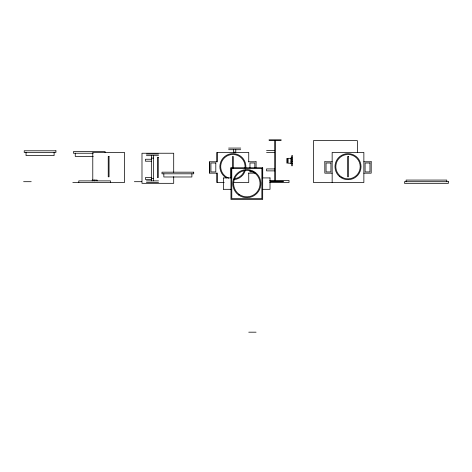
<?xml version="1.0" encoding="UTF-8"?>
<svg xmlns="http://www.w3.org/2000/svg" width="472" height="472" viewBox="0 0 472 472"><rect width="100%" height="100%" fill="white"/><g stroke="black" fill="none" stroke-linecap="round" stroke-linejoin="round"><path stroke-width="0.71" d="M224.235 182.511L217.031 182.511L217.031 173.159L209.71 173.159L209.71 161.772L217.031 161.772L217.031 152.421L248.744 152.421L248.744 161.961M230.973 167.761L230.973 199.479L262.686 199.479L262.686 167.761L230.973 167.761L230.973 177.926L223.651 177.926M262.686 167.761L262.686 177.926L270.008 177.926M269.046 139.818L281.164 139.818M269.046 140.632L281.164 140.632M228.613 148.078L240.732 148.078M228.613 149.707L240.732 149.707M266.568 150.633L274.698 150.633M266.568 152.586L274.698 152.586M93.238 153.235L73.425 153.235L73.425 151.606L105.138 151.606L105.138 152.692M146.409 154.049L158.527 154.049M146.409 155.677L158.527 155.677M93.238 156.409L75.254 156.409L75.254 153.235M292.186 157.949L290.964 157.949L290.964 163.566L292.186 163.566M151.347 158.114L153.589 158.114M290.964 158.321L288.115 158.321L288.115 163.194L290.964 163.194M151.347 159.247L145.453 159.247L145.453 161.2L151.347 161.2M290.964 159.943L292.186 159.943M290.964 161.572L292.186 161.572M248.744 161.772L256.066 161.772M324.83 161.772L332.152 161.772M363.865 161.772L371.187 161.772M274.698 168.929L266.568 168.929L266.568 170.882L274.698 170.882M253.452 171.938L249.965 171.938L249.965 170.563M248.744 173.159L255.334 173.159M332.152 173.159L324.83 173.159L324.813 161.754M363.865 173.159L371.187 173.159L371.204 161.754M151.347 177.537L145.453 177.537L145.453 179.49L151.347 179.49M151.347 178.445L153.589 178.445M269.654 180.475L289.023 180.475L289.023 182.511L269.654 182.511M146.409 180.882L158.527 180.882M23.6 181.696L31.229 181.696M134.355 181.696L141.712 181.696M270.067 181.696L283.336 181.72L283.336 181.272L270.32 181.272L270.32 181.72M72.806 182.511L124.502 182.511L124.502 152.421L92.783 152.421L92.783 180.31M146.409 182.511L158.527 182.511M233.498 182.511L248.744 182.511L248.744 172.97M223.651 189.313L230.973 189.313M262.686 189.313L270.008 189.313L270.025 177.909M248.744 332.182L256.066 332.182M446.772 181.696L446.772 180.074L406.115 180.074L406.115 181.696M357.363 152.385L357.363 140.632L313.449 140.632L313.449 182.511L363.865 182.511L363.865 152.421L332.152 152.421L332.152 182.511M287.306 158.368L287.306 163.147M286.899 158.368L286.899 163.147M275.512 140.632L275.512 180.882M274.698 140.632L274.698 180.882M256.084 161.754L256.066 167.466M254.845 167.808L254.845 162.993L249.965 162.993L249.965 167.808M235.793 149.707L235.793 152.143L233.552 152.143L233.552 149.707M233.292 168.103L233.292 156.486L232.484 156.486L232.484 168.103M223.634 177.909L223.634 189.331M217.031 152.421L217.031 161.961M217.031 172.97L217.031 182.511M209.692 161.754L209.692 173.177M191.886 173.808L191.886 176.982L163.831 176.982L163.831 173.808M173.708 172.315L173.708 153.235L141.989 153.235L141.989 183.325L173.708 183.325L173.708 176.717M153.589 155.677L153.589 180.882M151.347 155.677L151.347 180.882M110.507 182.511L110.507 180.882L78.789 180.882L78.789 182.511M97.09 180.882L97.09 180.074L92.211 180.074L92.211 180.882M94.648 180.074L94.648 180.882M54.103 152.421L54.103 155.595L26.048 155.595L26.048 152.421M244.348 170.823A12.195 12.195 0 0 1 235.003 178.664M228.713 178.115A12.195 12.195 0 0 1 221.138 163.383A12.195 12.195 0 0 1 235.239 154.686A12.195 12.195 0 0 1 245.003 168.067M245.458 170.02A13.009 13.009 0 0 1 234.023 179.614M226.383 177.92A13.009 13.009 0 0 1 220.796 161.849A13.009 13.009 0 0 1 235.888 153.99A13.009 13.009 0 0 1 245.847 167.784M55.932 150.798L24.219 150.798L24.219 152.421L55.932 152.421L55.932 150.798M292.186 155.677L291.82 155.677L291.82 165.837L292.186 165.837L292.186 155.677M109.05 156.486L108.235 156.486L108.235 176.817L109.05 176.817L109.05 156.486M348.413 156.486L347.598 156.486L347.598 176.817L348.413 176.817L348.413 156.486M158.256 157.3L157.442 157.3L157.442 177.631L158.256 177.631L158.256 157.3M215.81 162.993L210.931 162.993L210.931 171.938L215.81 171.938L215.81 162.993M330.931 162.993L326.052 162.993L326.052 171.938L330.931 171.938L330.931 162.993M369.965 162.993L365.086 162.993L365.086 171.938L369.965 171.938L369.965 162.993M261.872 168.575L231.781 168.575L231.781 198.665L261.872 198.665L261.872 168.575M193.715 172.18L162.002 172.18L162.002 173.808L193.715 173.808L193.715 172.18M448.4 181.696L404.486 181.696L404.486 183.325L448.4 183.325L448.4 181.696M341.911 177.218A12.195 12.195 0 0 0 360.207 166.651A12.195 12.195 0 0 0 341.911 156.09A12.195 12.195 0 0 0 341.911 177.218M339.645 176.622A13.009 13.009 0 0 0 360.82 168.911A13.009 13.009 0 0 0 343.557 154.427A13.009 13.009 0 0 0 339.645 176.622M239.086 194.328A13.216 13.216 0 0 0 259.972 184.971A13.216 13.216 0 0 0 241.428 171.56A13.216 13.216 0 0 0 239.086 194.328M238.608 194.989A14.03 14.03 0 0 0 260.786 185.053A14.03 14.03 0 0 0 241.092 170.817A14.03 14.03 0 0 0 238.608 194.989"/></g></svg>
